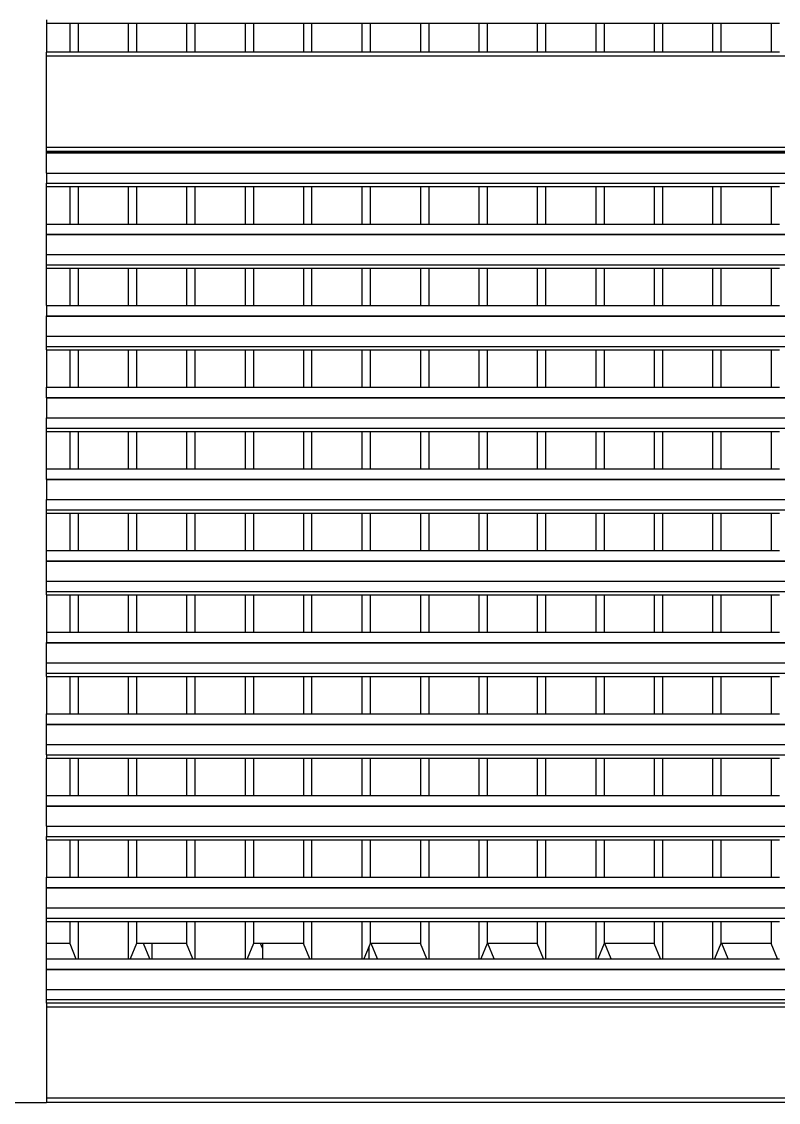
# Model space of a CAD drawing. Extents: x -60 to 60, y -13 to 16.
# Drawn here: x -16.244 to -14.415, y 9.341 to 11.952 of the extents above; entities that cross this region are included whole.
import ezdxf

# ---------------------------------------------------------------- set-up
doc = ezdxf.new("R2010")
doc.units = 0
doc.layers.get('0').update_dxf_attribs({"linetype": 'CONTINUOUS'})

msp = doc.modelspace()

# ---------------------------------------------------------------- linework, layer by layer
for p, q in [((-16.1836, 11.9562), (-16.1836, 11.948)), ((-16.1836, 11.948), (-16.1275, 11.948)), ((-16.1836, 11.948), (-16.1836, 11.8784)), ((-16.1275, 11.948), (-16.1275, 11.8784)), ((-16.1275, 11.948), (-16.1073, 11.948)), ((-16.1073, 11.948), (-16.1073, 11.8784)), ((-16.1073, 11.948), (-15.9863, 11.948)), ((-15.9863, 11.948), (-15.9863, 11.8784)), ((-15.9863, 11.948), (-15.9661, 11.948)), ((-15.9661, 11.948), (-15.9661, 11.8784)), ((-15.9661, 11.948), (-15.8451, 11.948)), ((-15.8451, 11.948), (-15.8451, 11.8784)), ((-15.8451, 11.948), (-15.8249, 11.948)), ((-15.8249, 11.948), (-15.8249, 11.8784)), ((-15.8249, 11.948), (-15.7039, 11.948)), ((-15.7039, 11.948), (-15.7039, 11.8784)), ((-15.7039, 11.948), (-15.6837, 11.948)), ((-15.6837, 11.948), (-15.6837, 11.8784)), ((-15.6837, 11.948), (-15.5627, 11.948)), ((-15.5627, 11.948), (-15.5627, 11.8784)), ((-15.5627, 11.948), (-15.5425, 11.948)), ((-15.5425, 11.8784), (-15.5425, 11.948)), ((-15.5425, 11.948), (-15.4215, 11.948)), ((-15.4215, 11.948), (-15.4215, 11.8784)), ((-15.4215, 11.948), (-15.4013, 11.948)), ((-15.4013, 11.948), (-15.4013, 11.8784)), ((-15.4013, 11.948), (-15.2803, 11.948)), ((-15.2803, 11.948), (-15.2803, 11.8784)), ((-15.2803, 11.948), (-15.2601, 11.948)), ((-15.2601, 11.948), (-15.2601, 11.8784)), ((-15.2601, 11.948), (-15.1391, 11.948)), ((-15.1391, 11.948), (-15.1391, 11.8784)), ((-15.1391, 11.948), (-15.1189, 11.948)), ((-15.1189, 11.948), (-15.1189, 11.8784)), ((-15.1189, 11.948), (-14.9979, 11.948)), ((-14.9979, 11.948), (-14.9979, 11.8784)), ((-14.9979, 11.948), (-14.9777, 11.948)), ((-14.9777, 11.948), (-14.9777, 11.8784)), ((-14.9777, 11.948), (-14.8567, 11.948)), ((-14.8567, 11.948), (-14.8567, 11.8784)), ((-14.8567, 11.948), (-14.8365, 11.948)), ((-14.8365, 11.948), (-14.8365, 11.8784)), ((-14.8365, 11.948), (-14.7154, 11.948)), ((-14.7154, 11.948), (-14.7154, 11.8784)), ((-14.7154, 11.948), (-14.6953, 11.948)), ((-14.6953, 11.948), (-14.6953, 11.8784)), ((-14.6953, 11.948), (-14.5742, 11.948)), ((-14.5742, 11.948), (-14.5742, 11.8784)), ((-14.5742, 11.948), (-14.5541, 11.948)), ((-14.5541, 11.948), (-14.5541, 11.8784)), ((-14.5541, 11.948), (-14.433, 11.948)), ((-14.433, 11.948), (-14.433, 11.8784)), ((-14.433, 11.948), (-14.4129, 11.948)), ((-16.1275, 11.8784), (-16.1836, 11.8784)), ((-16.1836, 11.8686), (-16.1836, 11.8784)), ((-12.6436, 11.8686), (-16.1836, 11.8686)), ((-16.1836, 11.6482), (-16.1836, 11.8686)), ((-16.1073, 11.8784), (-16.1275, 11.8784)), ((-15.9863, 11.8784), (-16.1073, 11.8784)), ((-15.9661, 11.8784), (-15.9863, 11.8784)), ((-15.8451, 11.8784), (-15.9661, 11.8784)), ((-15.8249, 11.8784), (-15.8451, 11.8784)), ((-15.7039, 11.8784), (-15.8249, 11.8784)), ((-15.6837, 11.8784), (-15.7039, 11.8784)), ((-15.5627, 11.8784), (-15.6837, 11.8784)), ((-15.5425, 11.8784), (-15.5627, 11.8784)), ((-15.4215, 11.8784), (-15.5425, 11.8784)), ((-15.4013, 11.8784), (-15.4215, 11.8784)), ((-15.2803, 11.8784), (-15.4013, 11.8784)), ((-15.2601, 11.8784), (-15.2803, 11.8784)), ((-15.1391, 11.8784), (-15.2601, 11.8784)), ((-15.1189, 11.8784), (-15.1391, 11.8784)), ((-14.9979, 11.8784), (-15.1189, 11.8784)), ((-14.9777, 11.8784), (-14.9979, 11.8784)), ((-14.8567, 11.8784), (-14.9777, 11.8784)), ((-14.8365, 11.8784), (-14.8567, 11.8784)), ((-14.7154, 11.8784), (-14.8365, 11.8784)), ((-14.6953, 11.8784), (-14.7154, 11.8784)), ((-14.5742, 11.8784), (-14.6953, 11.8784)), ((-14.5541, 11.8784), (-14.5742, 11.8784)), ((-14.433, 11.8784), (-14.5541, 11.8784)), ((-14.4129, 11.8784), (-14.433, 11.8784)), ((-12.6436, 11.6482), (-16.1836, 11.6482)), ((-16.1836, 11.6384), (-16.1836, 11.6482)), ((-12.6436, 11.6384), (-16.1836, 11.6384)), ((-16.1836, 11.6357), (-16.1836, 11.6384)), ((-16.1836, 11.6357), (-12.6436, 11.6357)), ((-16.1836, 11.6348), (-16.1836, 11.6357)), ((-16.1836, 11.6348), (-12.6436, 11.6348)), ((-16.1836, 11.5863), (-16.1836, 11.6348)), ((-16.1836, 11.5863), (-12.6436, 11.5863)), ((-16.1836, 11.5863), (-16.1836, 11.5617)), ((-16.1836, 11.5617), (-12.6436, 11.5617)), ((-16.1836, 11.5535), (-16.1836, 11.5617)), ((-16.1836, 11.5535), (-16.1275, 11.5535)), ((-16.1836, 11.463), (-16.1836, 11.5535)), ((-16.1275, 11.5535), (-16.1275, 11.463)), ((-16.1275, 11.5535), (-16.1073, 11.5535)), ((-16.1073, 11.5535), (-16.1073, 11.463)), ((-16.1073, 11.5535), (-15.9863, 11.5535)), ((-15.9863, 11.5535), (-15.9863, 11.463)), ((-15.9863, 11.5535), (-15.9661, 11.5535)), ((-15.9661, 11.5535), (-15.9661, 11.463)), ((-15.9661, 11.5535), (-15.8451, 11.5535)), ((-15.8451, 11.5535), (-15.8451, 11.463)), ((-15.8451, 11.5535), (-15.8249, 11.5535)), ((-15.8249, 11.5535), (-15.8249, 11.463)), ((-15.8249, 11.5535), (-15.7039, 11.5535)), ((-15.7039, 11.5535), (-15.7039, 11.463)), ((-15.7039, 11.5535), (-15.6837, 11.5535)), ((-15.6837, 11.5535), (-15.6837, 11.463)), ((-15.6837, 11.5535), (-15.5627, 11.5535)), ((-15.5627, 11.5535), (-15.5627, 11.463)), ((-15.5627, 11.5535), (-15.5425, 11.5535)), ((-15.5425, 11.463), (-15.5425, 11.5535)), ((-15.5425, 11.5535), (-15.4215, 11.5535)), ((-15.4215, 11.5535), (-15.4215, 11.463)), ((-15.4215, 11.5535), (-15.4013, 11.5535)), ((-15.4013, 11.5535), (-15.4013, 11.463)), ((-15.4013, 11.5535), (-15.2803, 11.5535)), ((-15.2803, 11.5535), (-15.2803, 11.463)), ((-15.2803, 11.5535), (-15.2601, 11.5535)), ((-15.2601, 11.5535), (-15.2601, 11.463)), ((-15.2601, 11.5535), (-15.1391, 11.5535)), ((-15.1391, 11.5535), (-15.1391, 11.463)), ((-15.1391, 11.5535), (-15.1189, 11.5535)), ((-15.1189, 11.5535), (-15.1189, 11.463)), ((-15.1189, 11.5535), (-14.9979, 11.5535)), ((-14.9979, 11.5535), (-14.9979, 11.463)), ((-14.9979, 11.5535), (-14.9777, 11.5535)), ((-14.9777, 11.5535), (-14.9777, 11.463)), ((-14.9777, 11.5535), (-14.8567, 11.5535)), ((-14.8567, 11.5535), (-14.8567, 11.463)), ((-14.8567, 11.5535), (-14.8365, 11.5535)), ((-14.8365, 11.5535), (-14.8365, 11.463)), ((-14.8365, 11.5535), (-14.7154, 11.5535)), ((-14.7154, 11.5535), (-14.7154, 11.463)), ((-14.7154, 11.5535), (-14.6953, 11.5535)), ((-14.6953, 11.5535), (-14.6953, 11.463)), ((-14.6953, 11.5535), (-14.5742, 11.5535)), ((-14.5742, 11.5535), (-14.5742, 11.463)), ((-14.5742, 11.5535), (-14.5541, 11.5535)), ((-14.5541, 11.5535), (-14.5541, 11.463)), ((-14.5541, 11.5535), (-14.433, 11.5535)), ((-14.433, 11.5535), (-14.433, 11.463)), ((-14.433, 11.5535), (-14.4129, 11.5535)), ((-16.1836, 11.463), (-16.1275, 11.463)), ((-16.1836, 11.4384), (-16.1836, 11.463)), ((-16.1836, 11.4384), (-12.6436, 11.4384)), ((-16.1836, 11.4376), (-16.1836, 11.4384)), ((-16.1275, 11.463), (-16.1073, 11.463)), ((-16.1073, 11.463), (-15.9863, 11.463)), ((-15.9863, 11.463), (-15.9661, 11.463)), ((-15.9661, 11.463), (-15.8451, 11.463)), ((-15.8451, 11.463), (-15.8249, 11.463)), ((-15.8249, 11.463), (-15.7039, 11.463)), ((-15.7039, 11.463), (-15.6837, 11.463)), ((-15.6837, 11.463), (-15.5627, 11.463)), ((-15.5627, 11.463), (-15.5425, 11.463)), ((-15.5425, 11.463), (-15.4215, 11.463)), ((-15.4215, 11.463), (-15.4013, 11.463)), ((-15.4013, 11.463), (-15.2803, 11.463)), ((-15.2803, 11.463), (-15.2601, 11.463)), ((-15.2601, 11.463), (-15.1391, 11.463)), ((-15.1391, 11.463), (-15.1189, 11.463)), ((-15.1189, 11.463), (-14.9979, 11.463)), ((-14.9979, 11.463), (-14.9777, 11.463)), ((-14.9777, 11.463), (-14.8567, 11.463)), ((-14.8567, 11.463), (-14.8365, 11.463)), ((-14.8365, 11.463), (-14.7154, 11.463)), ((-14.7154, 11.463), (-14.6953, 11.463)), ((-14.6953, 11.463), (-14.5742, 11.463)), ((-14.5742, 11.463), (-14.5541, 11.463)), ((-14.5541, 11.463), (-14.433, 11.463)), ((-14.433, 11.463), (-14.4129, 11.463)), ((-16.1836, 11.4376), (-12.6436, 11.4376)), ((-16.1836, 11.3891), (-16.1836, 11.4376)), ((-16.1836, 11.3891), (-12.6436, 11.3891)), ((-16.1836, 11.3644), (-16.1836, 11.3891)), ((-16.1836, 11.3644), (-12.6436, 11.3644)), ((-16.1836, 11.3562), (-16.1836, 11.3644)), ((-16.1836, 11.3562), (-16.1275, 11.3562)), ((-16.1836, 11.2658), (-16.1836, 11.3562)), ((-16.1275, 11.3562), (-16.1275, 11.2658)), ((-16.1275, 11.3562), (-16.1073, 11.3562)), ((-16.1073, 11.3562), (-16.1073, 11.2658)), ((-16.1073, 11.3562), (-15.9863, 11.3562)), ((-15.9863, 11.3562), (-15.9863, 11.2658)), ((-15.9863, 11.3562), (-15.9661, 11.3562)), ((-15.9661, 11.3562), (-15.9661, 11.2658)), ((-15.9661, 11.3562), (-15.8451, 11.3562)), ((-15.8451, 11.3562), (-15.8451, 11.2658)), ((-15.8451, 11.3562), (-15.8249, 11.3562)), ((-15.8249, 11.3562), (-15.8249, 11.2658)), ((-15.8249, 11.3562), (-15.7039, 11.3562)), ((-15.7039, 11.3562), (-15.7039, 11.2658)), ((-15.7039, 11.3562), (-15.6837, 11.3562)), ((-15.6837, 11.3562), (-15.6837, 11.2658)), ((-15.6837, 11.3562), (-15.5627, 11.3562)), ((-15.5627, 11.3562), (-15.5627, 11.2658)), ((-15.5627, 11.3562), (-15.5425, 11.3562)), ((-15.5425, 11.2658), (-15.5425, 11.3562)), ((-15.5425, 11.3562), (-15.4215, 11.3562)), ((-15.4215, 11.3562), (-15.4215, 11.2658)), ((-15.4215, 11.3562), (-15.4013, 11.3562)), ((-15.4013, 11.3562), (-15.4013, 11.2658)), ((-15.4013, 11.3562), (-15.2803, 11.3562)), ((-15.2803, 11.3562), (-15.2803, 11.2658)), ((-15.2803, 11.3562), (-15.2601, 11.3562)), ((-15.2601, 11.3562), (-15.2601, 11.2658)), ((-15.2601, 11.3562), (-15.1391, 11.3562)), ((-15.1391, 11.3562), (-15.1391, 11.2658)), ((-15.1391, 11.3562), (-15.1189, 11.3562)), ((-15.1189, 11.3562), (-15.1189, 11.2658)), ((-15.1189, 11.3562), (-14.9979, 11.3562)), ((-14.9979, 11.3562), (-14.9979, 11.2658)), ((-14.9979, 11.3562), (-14.9777, 11.3562)), ((-14.9777, 11.3562), (-14.9777, 11.2658)), ((-14.9777, 11.3562), (-14.8567, 11.3562)), ((-14.8567, 11.3562), (-14.8567, 11.2658)), ((-14.8567, 11.3562), (-14.8365, 11.3562)), ((-14.8365, 11.3562), (-14.8365, 11.2658)), ((-14.8365, 11.3562), (-14.7154, 11.3562)), ((-14.7154, 11.3562), (-14.7154, 11.2658)), ((-14.7154, 11.3562), (-14.6953, 11.3562)), ((-14.6953, 11.3562), (-14.6953, 11.2658)), ((-14.6953, 11.3562), (-14.5742, 11.3562)), ((-14.5742, 11.3562), (-14.5742, 11.2658)), ((-14.5742, 11.3562), (-14.5541, 11.3562)), ((-14.5541, 11.3562), (-14.5541, 11.2658)), ((-14.5541, 11.3562), (-14.433, 11.3562)), ((-14.433, 11.3562), (-14.433, 11.2658)), ((-14.433, 11.3562), (-14.4129, 11.3562)), ((-16.1836, 11.2658), (-16.1275, 11.2658)), ((-16.1836, 11.2658), (-16.1836, 11.2411)), ((-16.1275, 11.2658), (-16.1073, 11.2658)), ((-16.1073, 11.2658), (-15.9863, 11.2658)), ((-15.9863, 11.2658), (-15.9661, 11.2658)), ((-15.9661, 11.2658), (-15.8451, 11.2658)), ((-15.8451, 11.2658), (-15.8249, 11.2658)), ((-15.8249, 11.2658), (-15.7039, 11.2658)), ((-15.7039, 11.2658), (-15.6837, 11.2658)), ((-15.6837, 11.2658), (-15.5627, 11.2658)), ((-15.5627, 11.2658), (-15.5425, 11.2658)), ((-15.5425, 11.2658), (-15.4215, 11.2658)), ((-15.4215, 11.2658), (-15.4013, 11.2658)), ((-15.4013, 11.2658), (-15.2803, 11.2658)), ((-15.2803, 11.2658), (-15.2601, 11.2658)), ((-15.2601, 11.2658), (-15.1391, 11.2658)), ((-15.1391, 11.2658), (-15.1189, 11.2658)), ((-15.1189, 11.2658), (-14.9979, 11.2658)), ((-14.9979, 11.2658), (-14.9777, 11.2658)), ((-14.9777, 11.2658), (-14.8567, 11.2658)), ((-14.8567, 11.2658), (-14.8365, 11.2658)), ((-14.8365, 11.2658), (-14.7154, 11.2658)), ((-14.7154, 11.2658), (-14.6953, 11.2658)), ((-14.6953, 11.2658), (-14.5742, 11.2658)), ((-14.5742, 11.2658), (-14.5541, 11.2658)), ((-14.5541, 11.2658), (-14.433, 11.2658)), ((-14.433, 11.2658), (-14.4129, 11.2658)), ((-16.1836, 11.2411), (-12.6436, 11.2411)), ((-16.1836, 11.2403), (-16.1836, 11.2411)), ((-16.1836, 11.2403), (-12.6436, 11.2403)), ((-16.1836, 11.1918), (-16.1836, 11.2403)), ((-16.1836, 11.1918), (-12.6436, 11.1918)), ((-16.1836, 11.1671), (-16.1836, 11.1918)), ((-16.1836, 11.1671), (-12.6436, 11.1671)), ((-16.1836, 11.1589), (-16.1836, 11.1671)), ((-16.1836, 11.1589), (-16.1275, 11.1589)), ((-16.1836, 11.1589), (-16.1836, 11.0685)), ((-16.1275, 11.1589), (-16.1275, 11.0685)), ((-16.1275, 11.1589), (-16.1073, 11.1589)), ((-16.1073, 11.1589), (-16.1073, 11.0685)), ((-16.1073, 11.1589), (-15.9863, 11.1589)), ((-15.9863, 11.1589), (-15.9863, 11.0685)), ((-15.9863, 11.1589), (-15.9661, 11.1589)), ((-15.9661, 11.1589), (-15.9661, 11.0685)), ((-15.9661, 11.1589), (-15.8451, 11.1589)), ((-15.8451, 11.1589), (-15.8451, 11.0685)), ((-15.8451, 11.1589), (-15.8249, 11.1589)), ((-15.8249, 11.1589), (-15.8249, 11.0685)), ((-15.8249, 11.1589), (-15.7039, 11.1589)), ((-15.7039, 11.1589), (-15.7039, 11.0685)), ((-15.7039, 11.1589), (-15.6837, 11.1589)), ((-15.6837, 11.1589), (-15.6837, 11.0685)), ((-15.6837, 11.1589), (-15.5627, 11.1589)), ((-15.5627, 11.1589), (-15.5627, 11.0685)), ((-15.5627, 11.1589), (-15.5425, 11.1589)), ((-15.5425, 11.0685), (-15.5425, 11.1589)), ((-15.5425, 11.1589), (-15.4215, 11.1589)), ((-15.4215, 11.1589), (-15.4215, 11.0685)), ((-15.4215, 11.1589), (-15.4013, 11.1589)), ((-15.4013, 11.1589), (-15.4013, 11.0685)), ((-15.4013, 11.1589), (-15.2803, 11.1589)), ((-15.2803, 11.1589), (-15.2803, 11.0685)), ((-15.2803, 11.1589), (-15.2601, 11.1589)), ((-15.2601, 11.1589), (-15.2601, 11.0685)), ((-15.2601, 11.1589), (-15.1391, 11.1589)), ((-15.1391, 11.1589), (-15.1391, 11.0685)), ((-15.1391, 11.1589), (-15.1189, 11.1589)), ((-15.1189, 11.1589), (-15.1189, 11.0685)), ((-15.1189, 11.1589), (-14.9979, 11.1589)), ((-14.9979, 11.1589), (-14.9979, 11.0685)), ((-14.9979, 11.1589), (-14.9777, 11.1589)), ((-14.9777, 11.1589), (-14.9777, 11.0685)), ((-14.9777, 11.1589), (-14.8567, 11.1589)), ((-14.8567, 11.1589), (-14.8567, 11.0685)), ((-14.8567, 11.1589), (-14.8365, 11.1589)), ((-14.8365, 11.1589), (-14.8365, 11.0685)), ((-14.8365, 11.1589), (-14.7154, 11.1589)), ((-14.7154, 11.1589), (-14.7154, 11.0685)), ((-14.7154, 11.1589), (-14.6953, 11.1589)), ((-14.6953, 11.1589), (-14.6953, 11.0685)), ((-14.6953, 11.1589), (-14.5742, 11.1589)), ((-14.5742, 11.1589), (-14.5742, 11.0685)), ((-14.5742, 11.1589), (-14.5541, 11.1589)), ((-14.5541, 11.1589), (-14.5541, 11.0685)), ((-14.5541, 11.1589), (-14.433, 11.1589)), ((-14.433, 11.1589), (-14.433, 11.0685)), ((-14.433, 11.1589), (-14.4129, 11.1589)), ((-16.1836, 11.0685), (-16.1275, 11.0685)), ((-16.1836, 11.0438), (-16.1836, 11.0685)), ((-16.1275, 11.0685), (-16.1073, 11.0685)), ((-16.1073, 11.0685), (-15.9863, 11.0685)), ((-15.9863, 11.0685), (-15.9661, 11.0685)), ((-15.9661, 11.0685), (-15.8451, 11.0685)), ((-15.8451, 11.0685), (-15.8249, 11.0685)), ((-15.8249, 11.0685), (-15.7039, 11.0685)), ((-15.7039, 11.0685), (-15.6837, 11.0685)), ((-15.6837, 11.0685), (-15.5627, 11.0685)), ((-15.5627, 11.0685), (-15.5425, 11.0685)), ((-15.5425, 11.0685), (-15.4215, 11.0685)), ((-15.4215, 11.0685), (-15.4013, 11.0685)), ((-15.4013, 11.0685), (-15.2803, 11.0685)), ((-15.2803, 11.0685), (-15.2601, 11.0685)), ((-15.2601, 11.0685), (-15.1391, 11.0685)), ((-15.1391, 11.0685), (-15.1189, 11.0685)), ((-15.1189, 11.0685), (-14.9979, 11.0685)), ((-14.9979, 11.0685), (-14.9777, 11.0685)), ((-14.9777, 11.0685), (-14.8567, 11.0685)), ((-14.8567, 11.0685), (-14.8365, 11.0685)), ((-14.8365, 11.0685), (-14.7154, 11.0685)), ((-14.7154, 11.0685), (-14.6953, 11.0685)), ((-14.6953, 11.0685), (-14.5742, 11.0685)), ((-14.5742, 11.0685), (-14.5541, 11.0685)), ((-14.5541, 11.0685), (-14.433, 11.0685)), ((-14.433, 11.0685), (-14.4129, 11.0685)), ((-16.1836, 11.0438), (-12.6436, 11.0438)), ((-16.1836, 11.043), (-16.1836, 11.0438)), ((-16.1836, 11.043), (-12.6436, 11.043)), ((-16.1836, 11.043), (-16.1836, 10.9945)), ((-16.1836, 10.9945), (-12.6436, 10.9945)), ((-16.1836, 10.9699), (-16.1836, 10.9945)), ((-16.1836, 10.9699), (-12.6436, 10.9699)), ((-16.1836, 10.9616), (-16.1836, 10.9699)), ((-16.1836, 10.9616), (-16.1275, 10.9616)), ((-16.1836, 10.8712), (-16.1836, 10.9616)), ((-16.1275, 10.9616), (-16.1275, 10.8712)), ((-16.1275, 10.9616), (-16.1073, 10.9616)), ((-16.1073, 10.9616), (-16.1073, 10.8712)), ((-16.1073, 10.9616), (-15.9863, 10.9616)), ((-15.9863, 10.9616), (-15.9863, 10.8712)), ((-15.9863, 10.9616), (-15.9661, 10.9616)), ((-15.9661, 10.9616), (-15.9661, 10.8712)), ((-15.9661, 10.9616), (-15.8451, 10.9616)), ((-15.8451, 10.9616), (-15.8451, 10.8712)), ((-15.8451, 10.9616), (-15.8249, 10.9616)), ((-15.8249, 10.9616), (-15.8249, 10.8712)), ((-15.8249, 10.9616), (-15.7039, 10.9616)), ((-15.7039, 10.9616), (-15.7039, 10.8712)), ((-15.7039, 10.9616), (-15.6837, 10.9616)), ((-15.6837, 10.9616), (-15.6837, 10.8712)), ((-15.6837, 10.9616), (-15.5627, 10.9616)), ((-15.5627, 10.9616), (-15.5627, 10.8712)), ((-15.5627, 10.9616), (-15.5425, 10.9616)), ((-15.5425, 10.8712), (-15.5425, 10.9616)), ((-15.5425, 10.9616), (-15.4215, 10.9616)), ((-15.4215, 10.9616), (-15.4215, 10.8712)), ((-15.4215, 10.9616), (-15.4013, 10.9616)), ((-15.4013, 10.9616), (-15.4013, 10.8712)), ((-15.4013, 10.9616), (-15.2803, 10.9616)), ((-15.2803, 10.9616), (-15.2803, 10.8712)), ((-15.2803, 10.9616), (-15.2601, 10.9616)), ((-15.2601, 10.9616), (-15.2601, 10.8712)), ((-15.2601, 10.9616), (-15.1391, 10.9616)), ((-15.1391, 10.9616), (-15.1391, 10.8712)), ((-15.1391, 10.9616), (-15.1189, 10.9616)), ((-15.1189, 10.9616), (-15.1189, 10.8712)), ((-15.1189, 10.9616), (-14.9979, 10.9616)), ((-14.9979, 10.9616), (-14.9979, 10.8712)), ((-14.9979, 10.9616), (-14.9777, 10.9616)), ((-14.9777, 10.9616), (-14.9777, 10.8712)), ((-14.9777, 10.9616), (-14.8567, 10.9616)), ((-14.8567, 10.9616), (-14.8567, 10.8712)), ((-14.8567, 10.9616), (-14.8365, 10.9616)), ((-14.8365, 10.9616), (-14.8365, 10.8712)), ((-14.8365, 10.9616), (-14.7154, 10.9616)), ((-14.7154, 10.9616), (-14.7154, 10.8712)), ((-14.7154, 10.9616), (-14.6953, 10.9616)), ((-14.6953, 10.9616), (-14.6953, 10.8712)), ((-14.6953, 10.9616), (-14.5742, 10.9616)), ((-14.5742, 10.9616), (-14.5742, 10.8712)), ((-14.5742, 10.9616), (-14.5541, 10.9616)), ((-14.5541, 10.9616), (-14.5541, 10.8712)), ((-14.5541, 10.9616), (-14.433, 10.9616)), ((-14.433, 10.9616), (-14.433, 10.8712)), ((-14.433, 10.9616), (-14.4129, 10.9616)), ((-16.1836, 10.8712), (-16.1275, 10.8712)), ((-16.1836, 10.8466), (-16.1836, 10.8712)), ((-16.1275, 10.8712), (-16.1073, 10.8712)), ((-16.1073, 10.8712), (-15.9863, 10.8712)), ((-15.9863, 10.8712), (-15.9661, 10.8712)), ((-15.9661, 10.8712), (-15.8451, 10.8712)), ((-15.8451, 10.8712), (-15.8249, 10.8712)), ((-15.8249, 10.8712), (-15.7039, 10.8712)), ((-15.7039, 10.8712), (-15.6837, 10.8712)), ((-15.6837, 10.8712), (-15.5627, 10.8712)), ((-15.5627, 10.8712), (-15.5425, 10.8712)), ((-15.5425, 10.8712), (-15.4215, 10.8712)), ((-15.4215, 10.8712), (-15.4013, 10.8712)), ((-15.4013, 10.8712), (-15.2803, 10.8712)), ((-15.2803, 10.8712), (-15.2601, 10.8712)), ((-15.2601, 10.8712), (-15.1391, 10.8712)), ((-15.1391, 10.8712), (-15.1189, 10.8712)), ((-15.1189, 10.8712), (-14.9979, 10.8712)), ((-14.9979, 10.8712), (-14.9777, 10.8712)), ((-14.9777, 10.8712), (-14.8567, 10.8712)), ((-14.8567, 10.8712), (-14.8365, 10.8712)), ((-14.8365, 10.8712), (-14.7154, 10.8712)), ((-14.7154, 10.8712), (-14.6953, 10.8712)), ((-14.6953, 10.8712), (-14.5742, 10.8712)), ((-14.5742, 10.8712), (-14.5541, 10.8712)), ((-14.5541, 10.8712), (-14.433, 10.8712)), ((-14.433, 10.8712), (-14.4129, 10.8712)), ((-16.1836, 10.8466), (-12.6436, 10.8466)), ((-16.1836, 10.8457), (-16.1836, 10.8466)), ((-16.1836, 10.8457), (-12.6436, 10.8457)), ((-16.1836, 10.8457), (-16.1836, 10.7972)), ((-16.1836, 10.7972), (-12.6436, 10.7972)), ((-16.1836, 10.7726), (-16.1836, 10.7972)), ((-16.1836, 10.7726), (-12.6436, 10.7726)), ((-16.1836, 10.7644), (-16.1836, 10.7726)), ((-16.1836, 10.7644), (-16.1275, 10.7644)), ((-16.1836, 10.6739), (-16.1836, 10.7644)), ((-16.1275, 10.7644), (-16.1275, 10.6739)), ((-16.1275, 10.7644), (-16.1073, 10.7644)), ((-16.1073, 10.7644), (-16.1073, 10.6739)), ((-16.1073, 10.7644), (-15.9863, 10.7644)), ((-15.9863, 10.7644), (-15.9863, 10.6739)), ((-15.9863, 10.7644), (-15.9661, 10.7644)), ((-15.9661, 10.7644), (-15.9661, 10.6739)), ((-15.9661, 10.7644), (-15.8451, 10.7644)), ((-15.8451, 10.7644), (-15.8451, 10.6739)), ((-15.8451, 10.7644), (-15.8249, 10.7644)), ((-15.8249, 10.7644), (-15.8249, 10.6739)), ((-15.8249, 10.7644), (-15.7039, 10.7644)), ((-15.7039, 10.7644), (-15.7039, 10.6739)), ((-15.7039, 10.7644), (-15.6837, 10.7644)), ((-15.6837, 10.7644), (-15.6837, 10.6739)), ((-15.6837, 10.7644), (-15.5627, 10.7644)), ((-15.5627, 10.7644), (-15.5627, 10.6739)), ((-15.5627, 10.7644), (-15.5425, 10.7644)), ((-15.5425, 10.6739), (-15.5425, 10.7644)), ((-15.5425, 10.7644), (-15.4215, 10.7644)), ((-15.4215, 10.7644), (-15.4215, 10.6739)), ((-15.4215, 10.7644), (-15.4013, 10.7644)), ((-15.4013, 10.7644), (-15.4013, 10.6739)), ((-15.4013, 10.7644), (-15.2803, 10.7644)), ((-15.2803, 10.7644), (-15.2803, 10.6739)), ((-15.2803, 10.7644), (-15.2601, 10.7644)), ((-15.2601, 10.7644), (-15.2601, 10.6739)), ((-15.2601, 10.7644), (-15.1391, 10.7644)), ((-15.1391, 10.7644), (-15.1391, 10.6739)), ((-15.1391, 10.7644), (-15.1189, 10.7644)), ((-15.1189, 10.7644), (-15.1189, 10.6739)), ((-15.1189, 10.7644), (-14.9979, 10.7644)), ((-14.9979, 10.7644), (-14.9979, 10.6739)), ((-14.9979, 10.7644), (-14.9777, 10.7644)), ((-14.9777, 10.7644), (-14.9777, 10.6739)), ((-14.9777, 10.7644), (-14.8567, 10.7644)), ((-14.8567, 10.7644), (-14.8567, 10.6739)), ((-14.8567, 10.7644), (-14.8365, 10.7644)), ((-14.8365, 10.7644), (-14.8365, 10.6739)), ((-14.8365, 10.7644), (-14.7154, 10.7644)), ((-14.7154, 10.7644), (-14.7154, 10.6739)), ((-14.7154, 10.7644), (-14.6953, 10.7644)), ((-14.6953, 10.7644), (-14.6953, 10.6739)), ((-14.6953, 10.7644), (-14.5742, 10.7644)), ((-14.5742, 10.7644), (-14.5742, 10.6739)), ((-14.5742, 10.7644), (-14.5541, 10.7644)), ((-14.5541, 10.7644), (-14.5541, 10.6739)), ((-14.5541, 10.7644), (-14.433, 10.7644)), ((-14.433, 10.7644), (-14.433, 10.6739)), ((-14.433, 10.7644), (-14.4129, 10.7644)), ((-16.1836, 10.6739), (-16.1275, 10.6739)), ((-16.1836, 10.6493), (-16.1836, 10.6739)), ((-16.1275, 10.6739), (-16.1073, 10.6739)), ((-16.1073, 10.6739), (-15.9863, 10.6739)), ((-15.9863, 10.6739), (-15.9661, 10.6739)), ((-15.9661, 10.6739), (-15.8451, 10.6739)), ((-15.8451, 10.6739), (-15.8249, 10.6739)), ((-15.8249, 10.6739), (-15.7039, 10.6739)), ((-15.7039, 10.6739), (-15.6837, 10.6739)), ((-15.6837, 10.6739), (-15.5627, 10.6739)), ((-15.5627, 10.6739), (-15.5425, 10.6739)), ((-15.5425, 10.6739), (-15.4215, 10.6739)), ((-15.4215, 10.6739), (-15.4013, 10.6739)), ((-15.4013, 10.6739), (-15.2803, 10.6739)), ((-15.2803, 10.6739), (-15.2601, 10.6739)), ((-15.2601, 10.6739), (-15.1391, 10.6739)), ((-15.1391, 10.6739), (-15.1189, 10.6739)), ((-15.1189, 10.6739), (-14.9979, 10.6739)), ((-14.9979, 10.6739), (-14.9777, 10.6739)), ((-14.9777, 10.6739), (-14.8567, 10.6739)), ((-14.8567, 10.6739), (-14.8365, 10.6739)), ((-14.8365, 10.6739), (-14.7154, 10.6739)), ((-14.7154, 10.6739), (-14.6953, 10.6739)), ((-14.6953, 10.6739), (-14.5742, 10.6739)), ((-14.5742, 10.6739), (-14.5541, 10.6739)), ((-14.5541, 10.6739), (-14.433, 10.6739)), ((-14.433, 10.6739), (-14.4129, 10.6739)), ((-16.1836, 10.6493), (-12.6436, 10.6493)), ((-16.1836, 10.6485), (-16.1836, 10.6493)), ((-16.1836, 10.6485), (-12.6436, 10.6485)), ((-16.1836, 10.6), (-16.1836, 10.6485)), ((-16.1836, 10.6), (-12.6436, 10.6)), ((-16.1836, 10.5753), (-16.1836, 10.6)), ((-16.1836, 10.5753), (-12.6436, 10.5753)), ((-16.1836, 10.5671), (-16.1836, 10.5753)), ((-16.1836, 10.5671), (-16.1275, 10.5671)), ((-16.1836, 10.5671), (-16.1836, 10.4767)), ((-16.1275, 10.5671), (-16.1275, 10.4767)), ((-16.1275, 10.5671), (-16.1073, 10.5671)), ((-16.1073, 10.5671), (-16.1073, 10.4767)), ((-16.1073, 10.5671), (-15.9863, 10.5671)), ((-15.9863, 10.5671), (-15.9863, 10.4767)), ((-15.9863, 10.5671), (-15.9661, 10.5671)), ((-15.9661, 10.5671), (-15.9661, 10.4767)), ((-15.9661, 10.5671), (-15.8451, 10.5671)), ((-15.8451, 10.5671), (-15.8451, 10.4767)), ((-15.8451, 10.5671), (-15.8249, 10.5671)), ((-15.8249, 10.5671), (-15.8249, 10.4767)), ((-15.8249, 10.5671), (-15.7039, 10.5671)), ((-15.7039, 10.5671), (-15.7039, 10.4767)), ((-15.7039, 10.5671), (-15.6837, 10.5671)), ((-15.6837, 10.5671), (-15.6837, 10.4767)), ((-15.6837, 10.5671), (-15.5627, 10.5671)), ((-15.5627, 10.5671), (-15.5627, 10.4767)), ((-15.5627, 10.5671), (-15.5425, 10.5671)), ((-15.5425, 10.4767), (-15.5425, 10.5671)), ((-15.5425, 10.5671), (-15.4215, 10.5671)), ((-15.4215, 10.5671), (-15.4215, 10.4767)), ((-15.4215, 10.5671), (-15.4013, 10.5671)), ((-15.4013, 10.5671), (-15.4013, 10.4767)), ((-15.4013, 10.5671), (-15.2803, 10.5671)), ((-15.2803, 10.5671), (-15.2803, 10.4767)), ((-15.2803, 10.5671), (-15.2601, 10.5671)), ((-15.2601, 10.5671), (-15.2601, 10.4767)), ((-15.2601, 10.5671), (-15.1391, 10.5671)), ((-15.1391, 10.5671), (-15.1391, 10.4767)), ((-15.1391, 10.5671), (-15.1189, 10.5671)), ((-15.1189, 10.5671), (-15.1189, 10.4767)), ((-15.1189, 10.5671), (-14.9979, 10.5671)), ((-14.9979, 10.5671), (-14.9979, 10.4767)), ((-14.9979, 10.5671), (-14.9777, 10.5671)), ((-14.9777, 10.5671), (-14.9777, 10.4767)), ((-14.9777, 10.5671), (-14.8567, 10.5671)), ((-14.8567, 10.5671), (-14.8567, 10.4767)), ((-14.8567, 10.5671), (-14.8365, 10.5671)), ((-14.8365, 10.5671), (-14.8365, 10.4767)), ((-14.8365, 10.5671), (-14.7154, 10.5671)), ((-14.7154, 10.5671), (-14.7154, 10.4767)), ((-14.7154, 10.5671), (-14.6953, 10.5671)), ((-14.6953, 10.5671), (-14.6953, 10.4767)), ((-14.6953, 10.5671), (-14.5742, 10.5671)), ((-14.5742, 10.5671), (-14.5742, 10.4767)), ((-14.5742, 10.5671), (-14.5541, 10.5671)), ((-14.5541, 10.5671), (-14.5541, 10.4767)), ((-14.5541, 10.5671), (-14.433, 10.5671)), ((-14.433, 10.5671), (-14.433, 10.4767)), ((-14.433, 10.5671), (-14.4129, 10.5671)), ((-16.1836, 10.4767), (-16.1275, 10.4767)), ((-16.1836, 10.4767), (-16.1836, 10.452)), ((-16.1275, 10.4767), (-16.1073, 10.4767)), ((-16.1073, 10.4767), (-15.9863, 10.4767)), ((-15.9863, 10.4767), (-15.9661, 10.4767)), ((-15.9661, 10.4767), (-15.8451, 10.4767)), ((-15.8451, 10.4767), (-15.8249, 10.4767)), ((-15.8249, 10.4767), (-15.7039, 10.4767)), ((-15.7039, 10.4767), (-15.6837, 10.4767)), ((-15.6837, 10.4767), (-15.5627, 10.4767)), ((-15.5627, 10.4767), (-15.5425, 10.4767)), ((-15.5425, 10.4767), (-15.4215, 10.4767)), ((-15.4215, 10.4767), (-15.4013, 10.4767)), ((-15.4013, 10.4767), (-15.2803, 10.4767)), ((-15.2803, 10.4767), (-15.2601, 10.4767)), ((-15.2601, 10.4767), (-15.1391, 10.4767)), ((-15.1391, 10.4767), (-15.1189, 10.4767)), ((-15.1189, 10.4767), (-14.9979, 10.4767)), ((-14.9979, 10.4767), (-14.9777, 10.4767)), ((-14.9777, 10.4767), (-14.8567, 10.4767)), ((-14.8567, 10.4767), (-14.8365, 10.4767)), ((-14.8365, 10.4767), (-14.7154, 10.4767)), ((-14.7154, 10.4767), (-14.6953, 10.4767)), ((-14.6953, 10.4767), (-14.5742, 10.4767)), ((-14.5742, 10.4767), (-14.5541, 10.4767)), ((-14.5541, 10.4767), (-14.433, 10.4767)), ((-14.433, 10.4767), (-14.4129, 10.4767)), ((-16.1836, 10.452), (-12.6436, 10.452)), ((-16.1836, 10.4512), (-16.1836, 10.452)), ((-16.1836, 10.4512), (-12.6436, 10.4512)), ((-16.1836, 10.4027), (-16.1836, 10.4512)), ((-16.1836, 10.4027), (-12.6436, 10.4027)), ((-16.1836, 10.378), (-16.1836, 10.4027)), ((-16.1836, 10.378), (-12.6436, 10.378)), ((-16.1836, 10.3698), (-16.1836, 10.378)), ((-16.1836, 10.3698), (-16.1275, 10.3698)), ((-16.1836, 10.3698), (-16.1836, 10.2794)), ((-16.1275, 10.3698), (-16.1275, 10.2794)), ((-16.1275, 10.3698), (-16.1073, 10.3698)), ((-16.1073, 10.3698), (-16.1073, 10.2794)), ((-16.1073, 10.3698), (-15.9863, 10.3698)), ((-15.9863, 10.3698), (-15.9863, 10.2794)), ((-15.9863, 10.3698), (-15.9661, 10.3698)), ((-15.9661, 10.3698), (-15.9661, 10.2794)), ((-15.9661, 10.3698), (-15.8451, 10.3698)), ((-15.8451, 10.3698), (-15.8451, 10.2794)), ((-15.8451, 10.3698), (-15.8249, 10.3698)), ((-15.8249, 10.3698), (-15.8249, 10.2794)), ((-15.8249, 10.3698), (-15.7039, 10.3698)), ((-15.7039, 10.3698), (-15.7039, 10.2794)), ((-15.7039, 10.3698), (-15.6837, 10.3698)), ((-15.6837, 10.3698), (-15.6837, 10.2794)), ((-15.6837, 10.3698), (-15.5627, 10.3698)), ((-15.5627, 10.3698), (-15.5627, 10.2794)), ((-15.5627, 10.3698), (-15.5425, 10.3698)), ((-15.5425, 10.2794), (-15.5425, 10.3698)), ((-15.5425, 10.3698), (-15.4215, 10.3698)), ((-15.4215, 10.3698), (-15.4215, 10.2794)), ((-15.4215, 10.3698), (-15.4013, 10.3698)), ((-15.4013, 10.3698), (-15.4013, 10.2794)), ((-15.4013, 10.3698), (-15.2803, 10.3698)), ((-15.2803, 10.3698), (-15.2803, 10.2794)), ((-15.2803, 10.3698), (-15.2601, 10.3698)), ((-15.2601, 10.3698), (-15.2601, 10.2794)), ((-15.2601, 10.3698), (-15.1391, 10.3698)), ((-15.1391, 10.3698), (-15.1391, 10.2794)), ((-15.1391, 10.3698), (-15.1189, 10.3698)), ((-15.1189, 10.3698), (-15.1189, 10.2794)), ((-15.1189, 10.3698), (-14.9979, 10.3698)), ((-14.9979, 10.3698), (-14.9979, 10.2794)), ((-14.9979, 10.3698), (-14.9777, 10.3698)), ((-14.9777, 10.3698), (-14.9777, 10.2794)), ((-14.9777, 10.3698), (-14.8567, 10.3698)), ((-14.8567, 10.3698), (-14.8567, 10.2794)), ((-14.8567, 10.3698), (-14.8365, 10.3698)), ((-14.8365, 10.3698), (-14.8365, 10.2794)), ((-14.8365, 10.3698), (-14.7154, 10.3698)), ((-14.7154, 10.3698), (-14.7154, 10.2794)), ((-14.7154, 10.3698), (-14.6953, 10.3698)), ((-14.6953, 10.3698), (-14.6953, 10.2794)), ((-14.6953, 10.3698), (-14.5742, 10.3698)), ((-14.5742, 10.3698), (-14.5742, 10.2794)), ((-14.5742, 10.3698), (-14.5541, 10.3698)), ((-14.5541, 10.3698), (-14.5541, 10.2794)), ((-14.5541, 10.3698), (-14.433, 10.3698)), ((-14.433, 10.3698), (-14.433, 10.2794)), ((-14.433, 10.3698), (-14.4129, 10.3698)), ((-16.1836, 10.2794), (-16.1275, 10.2794)), ((-16.1836, 10.2547), (-16.1836, 10.2794)), ((-16.1275, 10.2794), (-16.1073, 10.2794)), ((-16.1073, 10.2794), (-15.9863, 10.2794)), ((-15.9863, 10.2794), (-15.9661, 10.2794)), ((-15.9661, 10.2794), (-15.8451, 10.2794)), ((-15.8451, 10.2794), (-15.8249, 10.2794)), ((-15.8249, 10.2794), (-15.7039, 10.2794)), ((-15.7039, 10.2794), (-15.6837, 10.2794)), ((-15.6837, 10.2794), (-15.5627, 10.2794)), ((-15.5627, 10.2794), (-15.5425, 10.2794)), ((-15.5425, 10.2794), (-15.4215, 10.2794)), ((-15.4215, 10.2794), (-15.4013, 10.2794)), ((-15.4013, 10.2794), (-15.2803, 10.2794)), ((-15.2803, 10.2794), (-15.2601, 10.2794)), ((-15.2601, 10.2794), (-15.1391, 10.2794)), ((-15.1391, 10.2794), (-15.1189, 10.2794)), ((-15.1189, 10.2794), (-14.9979, 10.2794)), ((-14.9979, 10.2794), (-14.9777, 10.2794)), ((-14.9777, 10.2794), (-14.8567, 10.2794)), ((-14.8567, 10.2794), (-14.8365, 10.2794)), ((-14.8365, 10.2794), (-14.7154, 10.2794)), ((-14.7154, 10.2794), (-14.6953, 10.2794)), ((-14.6953, 10.2794), (-14.5742, 10.2794)), ((-14.5742, 10.2794), (-14.5541, 10.2794)), ((-14.5541, 10.2794), (-14.433, 10.2794)), ((-14.433, 10.2794), (-14.4129, 10.2794)), ((-16.1836, 10.2547), (-12.6436, 10.2547)), ((-16.1836, 10.2539), (-16.1836, 10.2547)), ((-16.1836, 10.2539), (-12.6436, 10.2539)), ((-16.1836, 10.2054), (-16.1836, 10.2539)), ((-16.1836, 10.2054), (-12.6436, 10.2054)), ((-16.1836, 10.1807), (-16.1836, 10.2054)), ((-16.1836, 10.1807), (-12.6436, 10.1807)), ((-16.1836, 10.1807), (-16.1836, 10.1725)), ((-16.1836, 10.1725), (-16.1275, 10.1725)), ((-16.1836, 10.0821), (-16.1836, 10.1725)), ((-16.1275, 10.1725), (-16.1275, 10.0821)), ((-16.1275, 10.1725), (-16.1073, 10.1725)), ((-16.1073, 10.1725), (-16.1073, 10.0821)), ((-16.1073, 10.1725), (-15.9863, 10.1725)), ((-15.9863, 10.1725), (-15.9863, 10.0821)), ((-15.9863, 10.1725), (-15.9661, 10.1725)), ((-15.9661, 10.1725), (-15.9661, 10.0821)), ((-15.9661, 10.1725), (-15.8451, 10.1725)), ((-15.8451, 10.1725), (-15.8451, 10.0821)), ((-15.8451, 10.1725), (-15.8249, 10.1725)), ((-15.8249, 10.1725), (-15.8249, 10.0821)), ((-15.8249, 10.1725), (-15.7039, 10.1725)), ((-15.7039, 10.1725), (-15.7039, 10.0821)), ((-15.7039, 10.1725), (-15.6837, 10.1725)), ((-15.6837, 10.1725), (-15.6837, 10.0821)), ((-15.6837, 10.1725), (-15.5627, 10.1725)), ((-15.5627, 10.1725), (-15.5627, 10.0821)), ((-15.5627, 10.1725), (-15.5425, 10.1725)), ((-15.5425, 10.0821), (-15.5425, 10.1725)), ((-15.5425, 10.1725), (-15.4215, 10.1725)), ((-15.4215, 10.1725), (-15.4215, 10.0821)), ((-15.4215, 10.1725), (-15.4013, 10.1725)), ((-15.4013, 10.1725), (-15.4013, 10.0821)), ((-15.4013, 10.1725), (-15.2803, 10.1725)), ((-15.2803, 10.1725), (-15.2803, 10.0821)), ((-15.2803, 10.1725), (-15.2601, 10.1725)), ((-15.2601, 10.1725), (-15.2601, 10.0821)), ((-15.2601, 10.1725), (-15.1391, 10.1725)), ((-15.1391, 10.1725), (-15.1391, 10.0821)), ((-15.1391, 10.1725), (-15.1189, 10.1725)), ((-15.1189, 10.1725), (-15.1189, 10.0821)), ((-15.1189, 10.1725), (-14.9979, 10.1725)), ((-14.9979, 10.1725), (-14.9979, 10.0821)), ((-14.9979, 10.1725), (-14.9777, 10.1725)), ((-14.9777, 10.1725), (-14.9777, 10.0821)), ((-14.9777, 10.1725), (-14.8567, 10.1725)), ((-14.8567, 10.1725), (-14.8567, 10.0821)), ((-14.8567, 10.1725), (-14.8365, 10.1725)), ((-14.8365, 10.1725), (-14.8365, 10.0821)), ((-14.8365, 10.1725), (-14.7154, 10.1725)), ((-14.7154, 10.1725), (-14.7154, 10.0821)), ((-14.7154, 10.1725), (-14.6953, 10.1725)), ((-14.6953, 10.1725), (-14.6953, 10.0821)), ((-14.6953, 10.1725), (-14.5742, 10.1725)), ((-14.5742, 10.1725), (-14.5742, 10.0821)), ((-14.5742, 10.1725), (-14.5541, 10.1725)), ((-14.5541, 10.1725), (-14.5541, 10.0821)), ((-14.5541, 10.1725), (-14.433, 10.1725)), ((-14.433, 10.1725), (-14.433, 10.0821)), ((-14.433, 10.1725), (-14.4129, 10.1725)), ((-16.1836, 10.0821), (-16.1275, 10.0821)), ((-16.1836, 10.0574), (-16.1836, 10.0821)), ((-16.1275, 10.0821), (-16.1073, 10.0821)), ((-16.1073, 10.0821), (-15.9863, 10.0821)), ((-15.9863, 10.0821), (-15.9661, 10.0821)), ((-15.9661, 10.0821), (-15.8451, 10.0821)), ((-15.8451, 10.0821), (-15.8249, 10.0821)), ((-15.8249, 10.0821), (-15.7039, 10.0821)), ((-15.7039, 10.0821), (-15.6837, 10.0821)), ((-15.6837, 10.0821), (-15.5627, 10.0821)), ((-15.5627, 10.0821), (-15.5425, 10.0821)), ((-15.5425, 10.0821), (-15.4215, 10.0821)), ((-15.4215, 10.0821), (-15.4013, 10.0821)), ((-15.4013, 10.0821), (-15.2803, 10.0821)), ((-15.2803, 10.0821), (-15.2601, 10.0821)), ((-15.2601, 10.0821), (-15.1391, 10.0821)), ((-15.1391, 10.0821), (-15.1189, 10.0821)), ((-15.1189, 10.0821), (-14.9979, 10.0821)), ((-14.9979, 10.0821), (-14.9777, 10.0821)), ((-14.9777, 10.0821), (-14.8567, 10.0821)), ((-14.8567, 10.0821), (-14.8365, 10.0821)), ((-14.8365, 10.0821), (-14.7154, 10.0821)), ((-14.7154, 10.0821), (-14.6953, 10.0821)), ((-14.6953, 10.0821), (-14.5742, 10.0821)), ((-14.5742, 10.0821), (-14.5541, 10.0821)), ((-14.5541, 10.0821), (-14.433, 10.0821)), ((-14.433, 10.0821), (-14.4129, 10.0821)), ((-16.1836, 10.0574), (-12.6436, 10.0574)), ((-16.1836, 10.0566), (-16.1836, 10.0574)), ((-16.1836, 10.0566), (-12.6436, 10.0566)), ((-16.1836, 10.0081), (-16.1836, 10.0566)), ((-16.1836, 10.0081), (-12.6436, 10.0081)), ((-16.1836, 10.0081), (-16.1836, 9.9835)), ((-16.1836, 9.9835), (-12.6436, 9.9835)), ((-16.1836, 9.9752), (-16.1836, 9.9835)), ((-16.1836, 9.9752), (-16.1275, 9.9752)), ((-16.1836, 9.9752), (-16.1836, 9.8848)), ((-16.1275, 9.9752), (-16.1275, 9.8848)), ((-16.1275, 9.9752), (-16.1073, 9.9752)), ((-16.1073, 9.9752), (-16.1073, 9.8848)), ((-16.1073, 9.9752), (-15.9863, 9.9752)), ((-15.9863, 9.9752), (-15.9863, 9.8848)), ((-15.9863, 9.9752), (-15.9661, 9.9752)), ((-15.9661, 9.9752), (-15.9661, 9.8848)), ((-15.9661, 9.9752), (-15.8451, 9.9752)), ((-15.8451, 9.9752), (-15.8451, 9.8848)), ((-15.8451, 9.9752), (-15.8249, 9.9752)), ((-15.8249, 9.9752), (-15.8249, 9.8848)), ((-15.8249, 9.9752), (-15.7039, 9.9752)), ((-15.7039, 9.9752), (-15.7039, 9.8848)), ((-15.7039, 9.9752), (-15.6837, 9.9752)), ((-15.6837, 9.9752), (-15.6837, 9.8848)), ((-15.6837, 9.9752), (-15.5627, 9.9752)), ((-15.5627, 9.9752), (-15.5627, 9.8848)), ((-15.5627, 9.9752), (-15.5425, 9.9752)), ((-15.5425, 9.8848), (-15.5425, 9.9752)), ((-15.5425, 9.9752), (-15.4215, 9.9752)), ((-15.4215, 9.9752), (-15.4215, 9.8848)), ((-15.4215, 9.9752), (-15.4013, 9.9752)), ((-15.4013, 9.9752), (-15.4013, 9.8848)), ((-15.4013, 9.9752), (-15.2803, 9.9752)), ((-15.2803, 9.9752), (-15.2803, 9.8848)), ((-15.2803, 9.9752), (-15.2601, 9.9752)), ((-15.2601, 9.9752), (-15.2601, 9.8848)), ((-15.2601, 9.9752), (-15.1391, 9.9752)), ((-15.1391, 9.9752), (-15.1391, 9.8848)), ((-15.1391, 9.9752), (-15.1189, 9.9752)), ((-15.1189, 9.9752), (-15.1189, 9.8848)), ((-15.1189, 9.9752), (-14.9979, 9.9752)), ((-14.9979, 9.9752), (-14.9979, 9.8848)), ((-14.9979, 9.9752), (-14.9777, 9.9752)), ((-14.9777, 9.9752), (-14.9777, 9.8848)), ((-14.9777, 9.9752), (-14.8567, 9.9752)), ((-14.8567, 9.9752), (-14.8567, 9.8848)), ((-14.8567, 9.9752), (-14.8365, 9.9752)), ((-14.8365, 9.9752), (-14.8365, 9.8848)), ((-14.8365, 9.9752), (-14.7154, 9.9752)), ((-14.7154, 9.9752), (-14.7154, 9.8848)), ((-14.7154, 9.9752), (-14.6953, 9.9752)), ((-14.6953, 9.9752), (-14.6953, 9.8848)), ((-14.6953, 9.9752), (-14.5742, 9.9752)), ((-14.5742, 9.9752), (-14.5742, 9.8848)), ((-14.5742, 9.9752), (-14.5541, 9.9752)), ((-14.5541, 9.9752), (-14.5541, 9.8848)), ((-14.5541, 9.9752), (-14.433, 9.9752)), ((-14.433, 9.9752), (-14.433, 9.8848)), ((-14.433, 9.9752), (-14.4129, 9.9752)), ((-16.1836, 9.8848), (-16.1275, 9.8848)), ((-16.1836, 9.8602), (-16.1836, 9.8848)), ((-16.1275, 9.8848), (-16.1073, 9.8848)), ((-16.1073, 9.8848), (-15.9863, 9.8848)), ((-15.9863, 9.8848), (-15.9661, 9.8848)), ((-15.9661, 9.8848), (-15.8451, 9.8848)), ((-15.8451, 9.8848), (-15.8249, 9.8848)), ((-15.8249, 9.8848), (-15.7039, 9.8848)), ((-15.7039, 9.8848), (-15.6837, 9.8848)), ((-15.6837, 9.8848), (-15.5627, 9.8848)), ((-15.5627, 9.8848), (-15.5425, 9.8848)), ((-15.5425, 9.8848), (-15.4215, 9.8848)), ((-15.4215, 9.8848), (-15.4013, 9.8848)), ((-15.4013, 9.8848), (-15.2803, 9.8848)), ((-15.2803, 9.8848), (-15.2601, 9.8848)), ((-15.2601, 9.8848), (-15.1391, 9.8848)), ((-15.1391, 9.8848), (-15.1189, 9.8848)), ((-15.1189, 9.8848), (-14.9979, 9.8848)), ((-14.9979, 9.8848), (-14.9777, 9.8848)), ((-14.9777, 9.8848), (-14.8567, 9.8848)), ((-14.8567, 9.8848), (-14.8365, 9.8848)), ((-14.8365, 9.8848), (-14.7154, 9.8848)), ((-14.7154, 9.8848), (-14.6953, 9.8848)), ((-14.6953, 9.8848), (-14.5742, 9.8848)), ((-14.5742, 9.8848), (-14.5541, 9.8848)), ((-14.5541, 9.8848), (-14.433, 9.8848)), ((-14.433, 9.8848), (-14.4129, 9.8848)), ((-16.1836, 9.8602), (-12.6436, 9.8602)), ((-16.1836, 9.8593), (-16.1836, 9.8602)), ((-16.1836, 9.8593), (-12.6436, 9.8593)), ((-16.1836, 9.8108), (-16.1836, 9.8593)), ((-16.1836, 9.8108), (-12.6436, 9.8108)), ((-16.1836, 9.7862), (-16.1836, 9.8108)), ((-16.1836, 9.7862), (-12.6436, 9.7862)), ((-16.1836, 9.778), (-16.1836, 9.7862)), ((-16.1836, 9.778), (-16.1275, 9.778)), ((-16.1836, 9.7248), (-16.1836, 9.778)), ((-16.1275, 9.778), (-16.1275, 9.7248)), ((-16.1275, 9.778), (-16.1073, 9.778)), ((-16.1073, 9.778), (-16.1073, 9.6875)), ((-16.1073, 9.778), (-15.9863, 9.778)), ((-15.9863, 9.778), (-15.9863, 9.6875)), ((-15.9863, 9.778), (-15.9661, 9.778)), ((-15.9661, 9.778), (-15.9661, 9.7248)), ((-15.9661, 9.778), (-15.8451, 9.778)), ((-15.8451, 9.778), (-15.8451, 9.7248)), ((-15.8451, 9.778), (-15.8249, 9.778)), ((-15.8249, 9.778), (-15.8249, 9.6875)), ((-15.8249, 9.778), (-15.7039, 9.778)), ((-15.7039, 9.778), (-15.7039, 9.6875)), ((-15.7039, 9.778), (-15.6837, 9.778)), ((-15.6837, 9.778), (-15.6837, 9.7248)), ((-15.6837, 9.778), (-15.5627, 9.778)), ((-15.5627, 9.778), (-15.5627, 9.7248)), ((-15.5627, 9.778), (-15.5425, 9.778)), ((-15.5425, 9.6875), (-15.5425, 9.778)), ((-15.5425, 9.778), (-15.4215, 9.778)), ((-15.4215, 9.778), (-15.4215, 9.6875)), ((-15.4215, 9.778), (-15.4013, 9.778)), ((-15.4013, 9.778), (-15.4013, 9.7248)), ((-15.4013, 9.778), (-15.2803, 9.778)), ((-15.2803, 9.778), (-15.2803, 9.7248)), ((-15.2803, 9.778), (-15.2601, 9.778)), ((-15.2601, 9.778), (-15.2601, 9.6875)), ((-15.2601, 9.778), (-15.1391, 9.778)), ((-15.1391, 9.778), (-15.1391, 9.6875)), ((-15.1391, 9.778), (-15.1189, 9.778)), ((-15.1189, 9.778), (-15.1189, 9.7248)), ((-15.1189, 9.778), (-14.9979, 9.778)), ((-14.9979, 9.778), (-14.9979, 9.7248)), ((-14.9979, 9.778), (-14.9777, 9.778)), ((-14.9777, 9.778), (-14.9777, 9.6875)), ((-14.9777, 9.778), (-14.8567, 9.778)), ((-14.8567, 9.778), (-14.8567, 9.6875)), ((-14.8567, 9.778), (-14.8365, 9.778)), ((-14.8365, 9.778), (-14.8365, 9.7248)), ((-14.8365, 9.778), (-14.7154, 9.778)), ((-14.7154, 9.778), (-14.7154, 9.7248)), ((-14.7154, 9.778), (-14.6953, 9.778)), ((-14.6953, 9.778), (-14.6953, 9.6875)), ((-14.6953, 9.778), (-14.5742, 9.778)), ((-14.5742, 9.778), (-14.5742, 9.6875)), ((-14.5742, 9.778), (-14.5541, 9.778)), ((-14.5541, 9.778), (-14.5541, 9.7248)), ((-14.5541, 9.778), (-14.433, 9.778)), ((-14.433, 9.778), (-14.433, 9.7248)), ((-14.433, 9.778), (-14.4129, 9.778)), ((-16.1275, 9.7248), (-16.1836, 9.7248)), ((-16.1836, 9.6875), (-16.1836, 9.7248)), ((-16.1275, 9.7248), (-16.1123, 9.6875)), ((-15.9661, 9.7248), (-15.9814, 9.6875)), ((-15.949, 9.7248), (-15.9661, 9.7248)), ((-15.9338, 9.6875), (-15.949, 9.7248)), ((-15.9288, 9.7248), (-15.949, 9.7248)), ((-15.9288, 9.7248), (-15.9288, 9.6875)), ((-15.8451, 9.7248), (-15.9288, 9.7248)), ((-15.8299, 9.6875), (-15.8451, 9.7248)), ((-15.6837, 9.7248), (-15.699, 9.6875)), ((-15.6666, 9.7248), (-15.6837, 9.7248)), ((-15.6617, 9.713), (-15.6666, 9.7248)), ((-15.6617, 9.7248), (-15.6666, 9.7248)), ((-15.6617, 9.7248), (-15.6617, 9.713)), ((-15.5627, 9.7248), (-15.6617, 9.7248)), ((-15.5474, 9.6875), (-15.5627, 9.7248)), ((-15.4042, 9.7179), (-15.4166, 9.6875)), ((-15.4013, 9.7248), (-15.4042, 9.7179)), ((-15.4042, 9.6875), (-15.4042, 9.7179)), ((-15.3995, 9.7248), (-15.4013, 9.7248)), ((-15.3842, 9.6875), (-15.3995, 9.7248)), ((-15.2803, 9.7248), (-15.3995, 9.7248)), ((-15.265, 9.6875), (-15.2803, 9.7248)), ((-15.1189, 9.7248), (-15.1341, 9.6875)), ((-15.1171, 9.7248), (-15.1189, 9.7248)), ((-15.1018, 9.6875), (-15.1171, 9.7248)), ((-14.9979, 9.7248), (-15.1171, 9.7248)), ((-14.9826, 9.6875), (-14.9979, 9.7248)), ((-14.8365, 9.7248), (-14.8517, 9.6875)), ((-14.8347, 9.7248), (-14.8365, 9.7248)), ((-14.8194, 9.6875), (-14.8347, 9.7248)), ((-14.7154, 9.7248), (-14.8347, 9.7248)), ((-14.7002, 9.6875), (-14.7154, 9.7248)), ((-14.5541, 9.7248), (-14.5693, 9.6875)), ((-14.5523, 9.7248), (-14.5541, 9.7248)), ((-14.537, 9.6875), (-14.5523, 9.7248)), ((-14.433, 9.7248), (-14.5523, 9.7248)), ((-14.4178, 9.6875), (-14.433, 9.7248)), ((-15.6617, 9.713), (-15.6617, 9.6875)), ((-16.1836, 9.6875), (-16.1123, 9.6875)), ((-16.1836, 9.6629), (-16.1836, 9.6875)), ((-16.1836, 9.6629), (-12.6436, 9.6629)), ((-16.1836, 9.6621), (-16.1836, 9.6629)), ((-16.1123, 9.6875), (-16.1073, 9.6875)), ((-16.1073, 9.6875), (-15.9863, 9.6875)), ((-15.9863, 9.6875), (-15.9814, 9.6875)), ((-15.9814, 9.6875), (-15.9338, 9.6875)), ((-15.9338, 9.6875), (-15.9288, 9.6875)), ((-15.9288, 9.6875), (-15.8299, 9.6875)), ((-15.8299, 9.6875), (-15.8249, 9.6875)), ((-15.8249, 9.6875), (-15.7039, 9.6875)), ((-15.7039, 9.6875), (-15.699, 9.6875)), ((-15.699, 9.6875), (-15.6617, 9.6875)), ((-15.6617, 9.6875), (-15.5474, 9.6875)), ((-15.5474, 9.6875), (-15.5425, 9.6875)), ((-15.5425, 9.6875), (-15.4215, 9.6875)), ((-15.4215, 9.6875), (-15.4166, 9.6875)), ((-15.4166, 9.6875), (-15.4042, 9.6875)), ((-15.4042, 9.6875), (-15.3842, 9.6875)), ((-15.3842, 9.6875), (-15.265, 9.6875)), ((-15.265, 9.6875), (-15.2601, 9.6875)), ((-15.2601, 9.6875), (-15.1391, 9.6875)), ((-15.1391, 9.6875), (-15.1341, 9.6875)), ((-15.1341, 9.6875), (-15.1018, 9.6875)), ((-15.1018, 9.6875), (-14.9826, 9.6875)), ((-14.9826, 9.6875), (-14.9777, 9.6875)), ((-14.9777, 9.6875), (-14.8567, 9.6875)), ((-14.8567, 9.6875), (-14.8517, 9.6875)), ((-14.8517, 9.6875), (-14.8194, 9.6875)), ((-14.8194, 9.6875), (-14.7002, 9.6875)), ((-14.7002, 9.6875), (-14.6953, 9.6875)), ((-14.6953, 9.6875), (-14.5742, 9.6875)), ((-14.5742, 9.6875), (-14.5693, 9.6875)), ((-14.5693, 9.6875), (-14.537, 9.6875)), ((-14.537, 9.6875), (-14.4178, 9.6875)), ((-14.4178, 9.6875), (-14.4129, 9.6875)), ((-16.1836, 9.6621), (-12.6436, 9.6621)), ((-16.1836, 9.6136), (-16.1836, 9.6621)), ((-16.1836, 9.6136), (-12.6436, 9.6136)), ((-16.1836, 9.5889), (-16.1836, 9.6136)), ((-16.1836, 9.5889), (-12.6436, 9.5889)), ((-16.1836, 9.5807), (-16.1836, 9.5889)), ((-12.6436, 9.5807), (-16.1836, 9.5807)), ((-16.1836, 9.5807), (-16.1836, 9.5709)), ((-12.6436, 9.5709), (-16.1836, 9.5709)), ((-16.1836, 9.5709), (-16.1836, 9.3505)), ((-12.6436, 9.3505), (-16.1836, 9.3505)), ((-16.1836, 9.3505), (-16.1836, 9.3407)), ((-16.3036, 9.3407), (-16.1836, 9.3407)), ((-12.6436, 9.3407), (-16.1836, 9.3407))]:
    msp.add_line(p, q)

doc.saveas('drawing.dxf')
